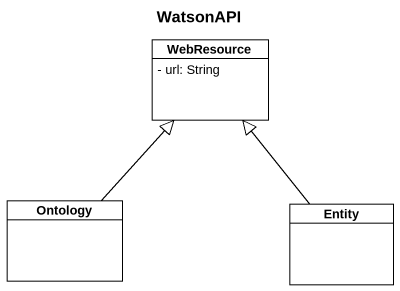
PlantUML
@startuml
title WatsonAPI
hide circle
hide empty members
skinparam classAttributeIconSize 0
class WebResource {
  - url: String
}
class Ontology
class "Entity" as Entity_
Ontology -up-|> WebResource
Entity_ -up-|> WebResource
@enduml
